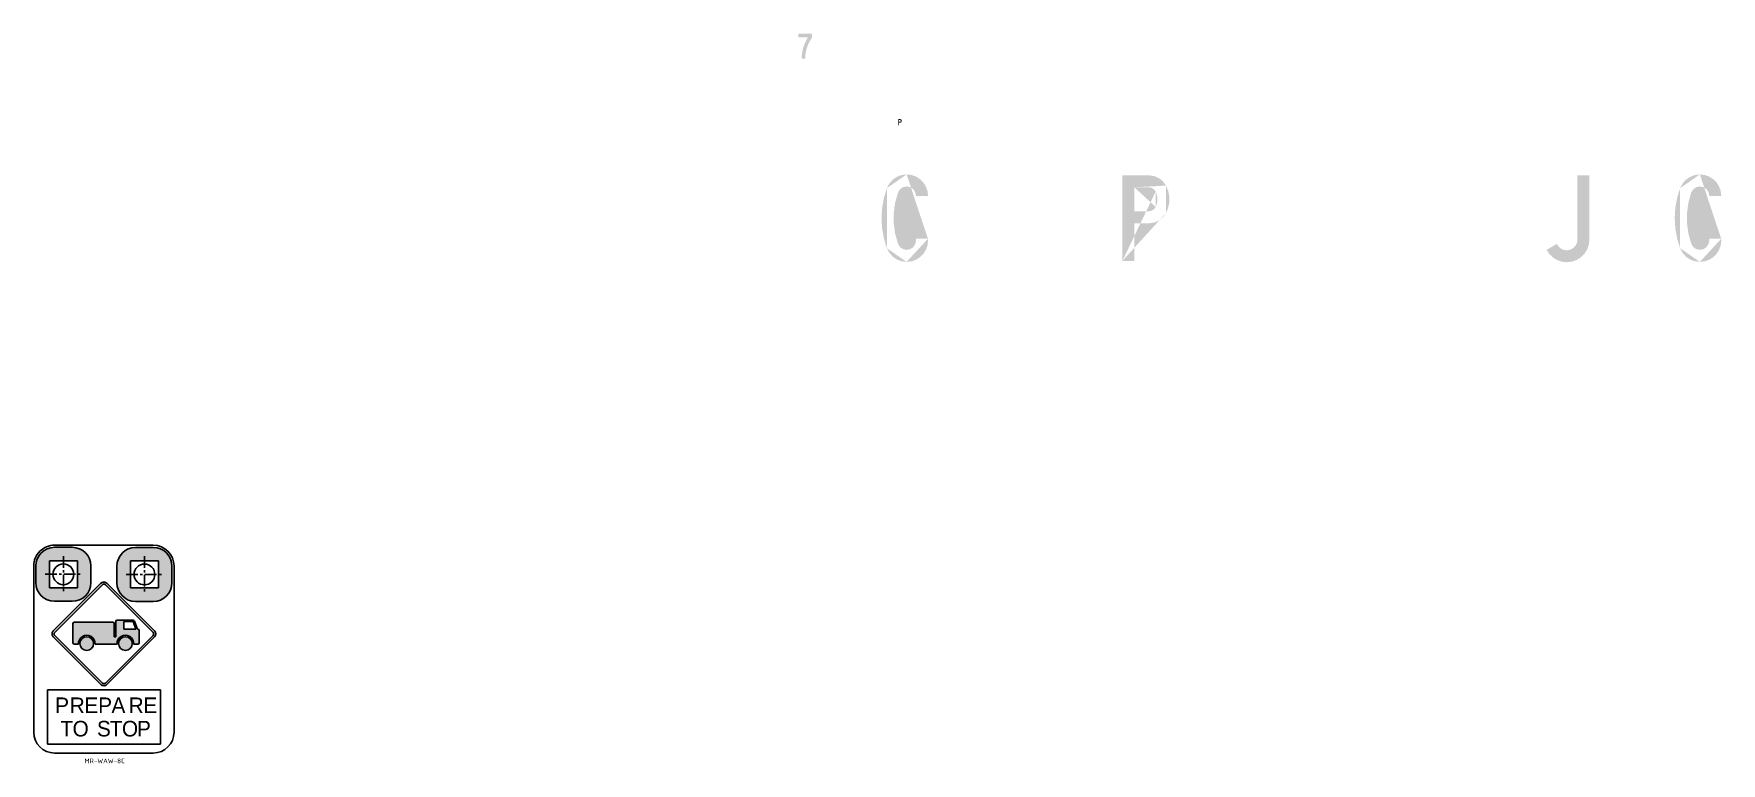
# Model space of a CAD drawing. Extents: x -332 to 1025, y -1312 to 226.
# Drawn here: x -332 to 750, y -242 to 226 of the extents above.
import ezdxf

# ---------------------------------------------------------------- set-up
doc = ezdxf.new("R2010")
doc.units = 0
doc.header["$LTSCALE"] = 6
doc.header["$MEASUREMENT"] = 0
doc.linetypes.add('CENTER', pattern=[2, 1.25, -0.25, 0.25, -0.25])
doc.linetypes.add('CENTERX2', pattern=[101.60000000000001, 63.5, -12.7, 12.7, -12.7])
for name, color, linetype in [('CENT25', 1, 'CENTER'), ('GREEN', 84, 'CONTINUOUS'), ('L25', 1, 'CONTINUOUS'), ('L35', 3, 'CONTINUOUS'), ('T25', 1, 'CONTINUOUS'), ('TBLK25', 1, 'CONTINUOUS')]:
    doc.layers.add(name, color=color, linetype=linetype)
doc.styles.add('DSERIES', font='Dseries')
doc.styles.add('ISO', font='iso')

msp = doc.modelspace()

# ---------------------------------------------------------------- hatches: boundary and pattern name
at = {"layer": 'GREEN'}
h = msp.add_hatch(color=256, dxfattribs=at)
h.paths.add_polyline_path([(241.503885531301, 92.94652886552575), (241.4781098236443, 92.94652886552575)], flags=16)
edge = h.paths.add_edge_path()
edge.add_line((233.796948941962, 94.05488429476179), (241.503885531301, 94.05488429476179))
edge.add_line((241.503885531301, 94.05488429476179), (241.503885531301, 92.94652886552575))
edge.add_line((241.1688013317645, 89.87921965438414), (241.503885531301, 92.94652886552575))
edge.add_line((241.1688013317645, 89.87921965438414), (240.163548733155, 86.96656468918246))
edge.add_line((240.163548733155, 86.96656468918246), (238.5139034431293, 84.36321821586063))
edge.add_line((238.5139034431293, 84.36321821586063), (236.3487439999706, 82.17228306504518))
edge.add_line((236.3487439999706, 82.17228306504518), (233.7453975266487, 80.52263777501946))
edge.add_line((233.7453975266487, 80.52263777501946), (230.832742561447, 79.51738517641002))
edge.add_line((230.832742561447, 79.51738517641002), (227.7654333503054, 79.18230097687353))
edge.add_line((227.7654333503054, 79.18230097687353), (224.5176941855673, 79.59471229937998))
edge.add_line((224.5176941855673, 79.59471229937998), (221.4503849744257, 80.75461914392935))
edge.add_line((221.4503849744257, 80.75461914392935), (218.7697113781338, 82.61047009520826))
edge.add_line((218.7697113781338, 82.61047009520826), (216.6303276426318, 85.08493803024686))
edge.add_line((216.6303276426318, 85.08493803024686), (215.1353365985459, 87.99759299544854))
edge.add_line((215.1353365985459, 87.99759299544854), (213.202158524297, 94.26108995601498))
edge.add_line((213.202158524297, 94.26108995601498), (212.0422516797477, 100.705016870178))
edge.add_line((212.0422516797477, 100.705016870178), (211.6556160648979, 107.2520466149676))
edge.add_line((211.6556160648979, 107.2520466149676), (212.0422516797477, 113.7733006521005))
edge.add_line((212.0422516797477, 113.7733006521005), (213.202158524297, 120.2172275662635))
edge.add_line((213.202158524297, 120.2172275662635), (215.1353365985459, 126.48072452683))
edge.add_line((215.1353365985459, 126.48072452683), (216.6303276426318, 129.3933794920317))
edge.add_line((216.6303276426318, 129.3933794920317), (218.7697113781338, 131.8678474270703))
edge.add_line((218.7697113781338, 131.8678474270703), (221.4503849744257, 133.7236983783492))
edge.add_line((221.4503849744257, 133.7236983783492), (224.5176941855673, 134.9093809305552))
edge.add_line((224.5176941855673, 134.9093809305552), (227.7654333503054, 135.296016545405))
edge.add_line((227.7654333503054, 135.296016545405), (230.832742561447, 134.9609323458685))
edge.add_line((230.832742561447, 134.9609323458685), (233.7453975266487, 133.9556797472591))
edge.add_line((233.7453975266487, 133.9556797472591), (236.3487439999706, 132.3060344572334))
edge.add_line((236.3487439999706, 132.3060344572334), (238.5139034431293, 130.1408750140746))
edge.add_line((238.5139034431293, 130.1408750140746), (240.163548733155, 127.5117528330961))
edge.add_line((240.163548733155, 127.5117528330961), (241.1688013317645, 124.5990978678944))
edge.add_line((241.1688013317645, 124.5990978678944), (241.503885531301, 121.5317886567528))
edge.add_line((241.503885531301, 121.5317886567528), (233.796948941962, 121.5317886567528))
edge.add_line((233.796948941962, 121.5317886567528), (233.3587619117989, 123.8516023458515))
edge.add_line((233.3587619117989, 123.8516023458515), (232.0442008213097, 125.8363318354137))
edge.add_line((232.0442008213097, 125.8363318354137), (230.0852470394041, 127.150892925903))
edge.add_line((230.0852470394041, 127.150892925903), (227.7654333503054, 127.589079956066))
edge.add_line((227.7654333503054, 127.589079956066), (225.4456196612067, 127.1251172182463))
edge.add_line((225.4456196612067, 127.1251172182463), (223.5124415869578, 125.7590047124438))
edge.add_line((223.5124415869578, 125.7590047124438), (222.2752076194386, 123.7484995152249))
edge.add_line((222.2752076194386, 123.7484995152249), (220.4451323758162, 117.2787968934052))
edge.add_line((220.4451323758162, 117.2787968934052), (219.5172069001768, 110.6028886103323))
edge.add_line((219.5172069001768, 110.6028886103323), (219.5172069001768, 103.8754289119462))
edge.add_line((219.5172069001768, 103.8754289119462), (220.4451323758162, 97.22529633653))
edge.add_line((220.4451323758162, 97.22529633653), (222.2752076194386, 90.7555937147103))
edge.add_line((222.2752076194386, 90.7555937147103), (223.5124415869578, 88.71931280983478))
edge.add_line((223.5124415869578, 88.71931280983478), (225.4456196612067, 87.3789760116889))
edge.add_line((225.4456196612067, 87.3789760116889), (227.7654333503054, 86.8892375662125))
edge.add_line((227.7654333503054, 86.8892375662125), (230.0852470394041, 87.35320030403227))
edge.add_line((230.0852470394041, 87.35320030403227), (232.0442008213097, 88.6677613945215))
edge.add_line((232.0442008213097, 88.6677613945215), (233.3587619117989, 90.62671517642707))
edge.add_line((233.3587619117989, 90.62671517642707), (233.796948941962, 92.94652886552575))
edge.add_line((233.796948941962, 92.94652886552575), (233.796948941962, 94.05488429476179))
edge = h.paths.add_edge_path(flags=16)
edge.add_line((241.503885531301, 94.05488429476179), (241.4781098236443, 94.05488429476179))
edge.add_line((227.7654333503054, 135.296016545405), (227.7396576426488, 135.296016545405))
edge.add_line((215.1353365985459, 126.48072452683), (215.1095608908893, 126.48072452683))
edge.add_line((215.1353365985459, 87.99759299544854), (215.1095608908893, 87.99759299544854))
edge.add_line((227.7654333503054, 79.18230097687353), (227.7396576426488, 79.18230097687353))
h = msp.add_hatch(color=256, dxfattribs=at)
h.paths.add_polyline_path([(383.1671748122604, 127.0477900952764), (383.1413991046037, 127.0477900952764)], flags=16)
edge = h.paths.add_edge_path(flags=17)
edge.add_line((373.8105929328957, 111.6339169165984), (373.8105929328957, 127.0477900952764))
edge.add_line((373.8105929328957, 127.0477900952764), (383.1671748122604, 127.0477900952764))
edge.add_line((384.9199229329127, 126.6869301880832), (383.1671748122604, 127.0477900952764))
edge.add_line((384.9199229329127, 126.6869301880832), (386.4664653923118, 125.7332290047871))
edge.add_line((386.4664653923118, 125.7332290047871), (387.5490451138912, 124.2897893760146))
edge.add_line((387.5490451138912, 124.2897893760146), (388.5542977125007, 121.0420502112764))
edge.add_line((388.5542977125007, 121.0420502112764), (388.5542977125007, 117.6396568005983))
edge.add_line((388.5542977125007, 117.6396568005983), (387.5490451138912, 114.3919176358602))
edge.add_line((387.5490451138912, 114.3919176358602), (386.4664653923118, 112.9484780070877))
edge.add_line((386.4664653923118, 112.9484780070877), (384.9199229329127, 111.9947768237915))
edge.add_line((384.9199229329127, 111.9947768237915), (383.1671748122604, 111.6339169165984))
edge.add_line((383.1671748122604, 111.6339169165984), (373.8105929328957, 111.6339169165984))
h.paths.add_polyline_path([(383.1413991046037, 134.7289509769586), (383.1671748122604, 134.7289509769586)], flags=16)
edge = h.paths.add_edge_path()
edge.add_line((373.8105929328957, 79.7493665453199), (366.1294320512134, 79.7493665453199))
edge.add_line((366.1294320512134, 79.7493665453199), (366.1294320512134, 134.7289509769586))
edge.add_line((366.1294320512134, 134.7289509769586), (383.1671748122604, 134.7289509769586))
edge.add_line((386.4664653923118, 134.2907639467956), (383.1671748122604, 134.7289509769586))
edge.add_line((386.4664653923118, 134.2907639467956), (389.5595503111101, 132.9504271486497))
edge.add_line((389.5595503111101, 132.9504271486497), (392.1886724920886, 130.8625948284608))
edge.add_line((392.1886724920886, 130.8625948284608), (394.1476262739941, 128.1303698168557))
edge.add_line((394.1476262739941, 128.1303698168557), (395.5395144874533, 124.7537521138343))
edge.add_line((395.5395144874533, 124.7537521138343), (396.2612343018396, 121.1709287495597))
edge.add_line((396.2612343018396, 121.1709287495597), (396.2612343018396, 117.5107782623151))
edge.add_line((396.2612343018396, 117.5107782623151), (395.5395144874533, 113.9279548980405))
edge.add_line((395.5395144874533, 113.9279548980405), (394.1476262739941, 110.5513371950191))
edge.add_line((394.1476262739941, 110.5513371950191), (392.1886724920886, 107.8191121834139))
edge.add_line((392.1886724920886, 107.8191121834139), (389.5595503111101, 105.7312798632252))
edge.add_line((389.5595503111101, 105.7312798632252), (386.4664653923118, 104.3909430650792))
edge.add_line((386.4664653923118, 104.3909430650792), (383.1671748122604, 103.9527560349161))
edge.add_line((383.1671748122604, 103.9527560349161), (373.8105929328957, 103.9527560349161))
edge.add_line((373.8105929328957, 103.9527560349161), (373.8105929328957, 79.7493665453199))
edge = h.paths.add_edge_path()
edge.add_line((373.8105929328957, 127.0477900952764), (373.7848172252391, 127.0477900952764))
edge.add_line((387.5490451138912, 114.3919176358602), (387.5232694062346, 114.3919176358602))
edge.add_line((387.5490451138912, 124.2897893760146), (387.5232694062346, 124.2897893760146))
edge.add_line((366.1294320512134, 79.7493665453199), (366.1036563435567, 79.7493665453199))
edge.add_line((394.1476262739941, 110.5513371950191), (394.1218505663375, 110.5513371950191))
edge.add_line((394.1476262739941, 128.1303698168557), (394.1218505663375, 128.1303698168557))
h = msp.add_hatch(color=256, dxfattribs=at)
h.paths.add_polyline_path([(383.1671748122604, 127.0477900952764), (383.1413991046037, 127.0477900952764)], flags=16)
edge = h.paths.add_edge_path(flags=17)
edge.add_line((373.8105929328957, 111.6339169165984), (373.8105929328957, 127.0477900952764))
edge.add_line((373.8105929328957, 127.0477900952764), (383.1671748122604, 127.0477900952764))
edge.add_line((384.9199229329127, 126.6869301880832), (383.1671748122604, 127.0477900952764))
edge.add_line((384.9199229329127, 126.6869301880832), (386.4664653923118, 125.7332290047871))
edge.add_line((386.4664653923118, 125.7332290047871), (387.5490451138912, 124.2897893760146))
edge.add_line((387.5490451138912, 124.2897893760146), (388.5542977125007, 121.0420502112764))
edge.add_line((388.5542977125007, 121.0420502112764), (388.5542977125007, 117.6396568005983))
edge.add_line((388.5542977125007, 117.6396568005983), (387.5490451138912, 114.3919176358602))
edge.add_line((387.5490451138912, 114.3919176358602), (386.4664653923118, 112.9484780070877))
edge.add_line((386.4664653923118, 112.9484780070877), (384.9199229329127, 111.9947768237915))
edge.add_line((384.9199229329127, 111.9947768237915), (383.1671748122604, 111.6339169165984))
edge.add_line((383.1671748122604, 111.6339169165984), (373.8105929328957, 111.6339169165984))
h.paths.add_polyline_path([(383.1413991046037, 134.7289509769586), (383.1671748122604, 134.7289509769586)], flags=16)
edge = h.paths.add_edge_path()
edge.add_line((373.8105929328957, 79.7493665453199), (366.1294320512134, 79.7493665453199))
edge.add_line((366.1294320512134, 79.7493665453199), (366.1294320512134, 134.7289509769586))
edge.add_line((366.1294320512134, 134.7289509769586), (383.1671748122604, 134.7289509769586))
edge.add_line((386.4664653923118, 134.2907639467956), (383.1671748122604, 134.7289509769586))
edge.add_line((386.4664653923118, 134.2907639467956), (389.5595503111101, 132.9504271486497))
edge.add_line((389.5595503111101, 132.9504271486497), (392.1886724920886, 130.8625948284608))
edge.add_line((392.1886724920886, 130.8625948284608), (394.1476262739941, 128.1303698168557))
edge.add_line((394.1476262739941, 128.1303698168557), (395.5395144874533, 124.7537521138343))
edge.add_line((395.5395144874533, 124.7537521138343), (396.2612343018396, 121.1709287495597))
edge.add_line((396.2612343018396, 121.1709287495597), (396.2612343018396, 117.5107782623151))
edge.add_line((396.2612343018396, 117.5107782623151), (395.5395144874533, 113.9279548980405))
edge.add_line((395.5395144874533, 113.9279548980405), (394.1476262739941, 110.5513371950191))
edge.add_line((394.1476262739941, 110.5513371950191), (392.1886724920886, 107.8191121834139))
edge.add_line((392.1886724920886, 107.8191121834139), (389.5595503111101, 105.7312798632252))
edge.add_line((389.5595503111101, 105.7312798632252), (386.4664653923118, 104.3909430650792))
edge.add_line((386.4664653923118, 104.3909430650792), (383.1671748122604, 103.9527560349161))
edge.add_line((383.1671748122604, 103.9527560349161), (373.8105929328957, 103.9527560349161))
edge.add_line((373.8105929328957, 103.9527560349161), (373.8105929328957, 79.7493665453199))
edge = h.paths.add_edge_path()
edge.add_line((373.8105929328957, 127.0477900952764), (373.7848172252391, 127.0477900952764))
edge.add_line((387.5490451138912, 114.3919176358602), (387.5232694062346, 114.3919176358602))
edge.add_line((387.5490451138912, 124.2897893760146), (387.5232694062346, 124.2897893760146))
edge.add_line((366.1294320512134, 79.7493665453199), (366.1036563435567, 79.7493665453199))
edge.add_line((394.1476262739941, 110.5513371950191), (394.1218505663375, 110.5513371950191))
edge.add_line((394.1476262739941, 128.1303698168557), (394.1218505663375, 128.1303698168557))
h = msp.add_hatch(color=256, dxfattribs=at)
h.paths.add_polyline_path([(658.0393212627973, 93.48781872631542), (658.0135455551408, 93.48781872631542)], flags=16)
edge = h.paths.add_edge_path()
edge.add_line((658.0393212627973, 134.7289509769586), (658.0393212627973, 93.48781872631542))
edge.add_line((657.704237063261, 91.4515378214399), (658.0393212627973, 93.48781872631542))
edge.add_line((657.704237063261, 91.4515378214399), (656.8020872952782, 89.5699111625043))
edge.add_line((656.8020872952782, 89.5699111625043), (655.3586476665056, 88.0749201184185))
edge.add_line((655.3586476665056, 88.0749201184185), (653.5543481305399, 87.04389181215242))
edge.add_line((653.5543481305399, 87.04389181215242), (651.5180672256645, 86.63148048964598))
edge.add_line((651.5180672256645, 86.63148048964598), (649.4560106131323, 86.83768615089923))
edge.add_line((649.4560106131323, 86.83768615089923), (647.54860824654, 87.63673308825543))
edge.add_line((647.54860824654, 87.63673308825543), (645.9505143718276, 88.9770698864013))
edge.add_line((645.9505143718276, 88.9770698864013), (644.8421589425916, 90.7555937147103))
edge.add_line((644.8421589425916, 90.7555937147103), (638.2435777824886, 86.8892375662125))
edge.add_line((638.2435777824886, 86.8892375662125), (640.0221016107977, 84.2085639699207))
edge.add_line((640.0221016107977, 84.2085639699207), (642.3419152998963, 81.96607740379199))
edge.add_line((642.3419152998963, 81.96607740379199), (645.0999160191581, 80.29065640610958))
edge.add_line((645.0999160191581, 80.29065640610958), (648.1672252302997, 79.28540380750019))
edge.add_line((648.1672252302997, 79.28540380750019), (651.3891886873812, 78.97609531562034))
edge.add_line((651.3891886873812, 78.97609531562034), (654.585376436806, 79.36273093047015))
edge.add_line((654.585376436806, 79.36273093047015), (657.6011342326343, 80.47108635970613))
edge.add_line((657.6011342326343, 80.47108635970613), (660.3333592442394, 82.19805877270187))
edge.add_line((660.3333592442394, 82.19805877270187), (662.6016215180248, 84.49209675414386))
edge.add_line((662.6016215180248, 84.49209675414386), (664.3028182233638, 87.25009747340562))
edge.add_line((664.3028182233638, 87.25009747340562), (665.3596222372865, 90.29163097689059))
edge.add_line((665.3596222372865, 90.29163097689059), (665.7204821444797, 93.48781872631542))
edge.add_line((665.7204821444797, 93.48781872631542), (665.7204821444797, 134.7289509769586))
edge.add_line((665.7204821444797, 134.7289509769586), (658.0393212627973, 134.7289509769586))
edge = h.paths.add_edge_path(flags=16)
edge.add_line((665.7204821444797, 93.48781872631542), (665.694706436823, 93.48781872631542))
edge.add_line((665.7204821444797, 93.48781872631542), (665.694706436823, 93.48781872631542))
edge = h.paths.add_edge_path(flags=16)
edge.add_line((644.8421589425916, 90.7555937147103), (644.8163832349348, 90.7555937147103))
h = msp.add_hatch(color=256, dxfattribs=at)
h.paths.add_polyline_path([(750.2648032582983, 92.94652886552575), (750.2390275506416, 92.94652886552575)], flags=16)
edge = h.paths.add_edge_path()
edge.add_line((742.583642376616, 94.05488429476179), (750.2648032582983, 94.05488429476179))
edge.add_line((750.2648032582983, 94.05488429476179), (750.2648032582983, 92.94652886552575))
edge.add_line((749.9297190587617, 89.87921965438414), (750.2648032582983, 92.94652886552575))
edge.add_line((749.9297190587617, 89.87921965438414), (748.9244664601524, 86.96656468918246))
edge.add_line((748.9244664601524, 86.96656468918246), (747.3005968777833, 84.36321821586063))
edge.add_line((747.3005968777833, 84.36321821586063), (745.1096617269679, 82.17228306504518))
edge.add_line((745.1096617269679, 82.17228306504518), (742.506315253646, 80.52263777501946))
edge.add_line((742.506315253646, 80.52263777501946), (739.5936602884443, 79.51738517641002))
edge.add_line((739.5936602884443, 79.51738517641002), (736.5263510773027, 79.18230097687353))
edge.add_line((736.5263510773027, 79.18230097687353), (733.2786119125647, 79.59471229937998))
edge.add_line((733.2786119125647, 79.59471229937998), (730.2370784090797, 80.75461914392935))
edge.add_line((730.2370784090797, 80.75461914392935), (727.5306291051312, 82.61047009520826))
edge.add_line((727.5306291051312, 82.61047009520826), (725.3912453696291, 85.08493803024686))
edge.add_line((725.3912453696291, 85.08493803024686), (723.8962543255433, 87.99759299544854))
edge.add_line((723.8962543255433, 87.99759299544854), (721.9630762512944, 94.26108995601498))
edge.add_line((721.9630762512944, 94.26108995601498), (720.803169406745, 100.705016870178))
edge.add_line((720.803169406745, 100.705016870178), (720.4165337918953, 107.2520466149676))
edge.add_line((720.4165337918953, 107.2520466149676), (720.803169406745, 113.7733006521005))
edge.add_line((720.803169406745, 113.7733006521005), (721.9630762512944, 120.2172275662635))
edge.add_line((721.9630762512944, 120.2172275662635), (723.8962543255433, 126.48072452683))
edge.add_line((723.8962543255433, 126.48072452683), (725.3912453696291, 129.3933794920317))
edge.add_line((725.3912453696291, 129.3933794920317), (727.5306291051312, 131.8678474270703))
edge.add_line((727.5306291051312, 131.8678474270703), (730.2370784090797, 133.7236983783492))
edge.add_line((730.2370784090797, 133.7236983783492), (733.2786119125647, 134.9093809305552))
edge.add_line((733.2786119125647, 134.9093809305552), (736.5263510773027, 135.296016545405))
edge.add_line((736.5263510773027, 135.296016545405), (739.5936602884443, 134.9609323458685))
edge.add_line((739.5936602884443, 134.9609323458685), (742.506315253646, 133.9556797472591))
edge.add_line((742.506315253646, 133.9556797472591), (745.1096617269679, 132.3060344572334))
edge.add_line((745.1096617269679, 132.3060344572334), (747.3005968777833, 130.1408750140746))
edge.add_line((747.3005968777833, 130.1408750140746), (748.9244664601524, 127.5117528330961))
edge.add_line((748.9244664601524, 127.5117528330961), (749.9297190587617, 124.5990978678944))
edge.add_line((749.9297190587617, 124.5990978678944), (750.2648032582983, 121.5317886567528))
edge.add_line((750.2648032582983, 121.5317886567528), (742.583642376616, 121.5317886567528))
edge.add_line((742.583642376616, 121.5317886567528), (742.1196796387962, 123.8516023458515))
edge.add_line((742.1196796387962, 123.8516023458515), (740.805118548307, 125.8363318354137))
edge.add_line((740.805118548307, 125.8363318354137), (738.8461647664014, 127.150892925903))
edge.add_line((738.8461647664014, 127.150892925903), (736.5263510773027, 127.589079956066))
edge.add_line((736.5263510773027, 127.589079956066), (734.2065373882041, 127.1251172182463))
edge.add_line((734.2065373882041, 127.1251172182463), (732.2733593139552, 125.7590047124438))
edge.add_line((732.2733593139552, 125.7590047124438), (731.0361253464359, 123.7484995152249))
edge.add_line((731.0361253464359, 123.7484995152249), (729.2060501028136, 117.2787968934052))
edge.add_line((729.2060501028136, 117.2787968934052), (728.3039003348308, 110.6028886103323))
edge.add_line((728.3039003348308, 110.6028886103323), (728.3039003348308, 103.8754289119462))
edge.add_line((728.3039003348308, 103.8754289119462), (729.2060501028136, 97.22529633653))
edge.add_line((729.2060501028136, 97.22529633653), (731.0361253464359, 90.7555937147103))
edge.add_line((731.0361253464359, 90.7555937147103), (732.2733593139552, 88.71931280983478))
edge.add_line((732.2733593139552, 88.71931280983478), (734.2065373882041, 87.3789760116889))
edge.add_line((734.2065373882041, 87.3789760116889), (736.5263510773027, 86.8892375662125))
edge.add_line((736.5263510773027, 86.8892375662125), (738.8461647664014, 87.35320030403227))
edge.add_line((738.8461647664014, 87.35320030403227), (740.805118548307, 88.6677613945215))
edge.add_line((740.805118548307, 88.6677613945215), (742.1196796387962, 90.62671517642707))
edge.add_line((742.1196796387962, 90.62671517642707), (742.583642376616, 92.94652886552575))
edge.add_line((742.583642376616, 92.94652886552575), (742.583642376616, 94.05488429476179))
edge = h.paths.add_edge_path(flags=16)
edge.add_line((750.2648032582983, 94.05488429476179), (750.2390275506416, 94.05488429476179))
edge.add_line((736.5263510773027, 135.296016545405), (736.5005753696461, 135.296016545405))
edge.add_line((723.8962543255433, 126.48072452683), (723.8704786178866, 126.48072452683))
edge.add_line((723.8962543255433, 87.99759299544854), (723.8704786178866, 87.99759299544854))
edge.add_line((736.5263510773027, 79.18230097687353), (736.5005753696461, 79.18230097687353))
at = {"layer": 'L25'}
h = msp.add_hatch(color=256, dxfattribs=at)
h.paths.add_polyline_path([(-307.399825937449, -103.931442127648), (-318.7331592707823, -103.931442127648, 0.2040437630491477), (-327.3841500426525, -107.6151714090497), (-322.0664926041156, -113.1415927614695), (-322.0664926041157, -112.5981087943148), (-304.0664926041157, -112.5981087943148), (-304.0664926041156, -129.9314421276481), (-322.0664926041155, -129.9314421276481), (-322.0664926041157, -113.1415927614695), (-327.3841500426525, -107.6151714090496, 0.1937910284839096), (-330.7331592707823, -115.931442127648), (-330.7331592707823, -126.5981087943148, 0.4142135623730945), (-318.7331592707823, -138.5981087943147), (-307.3998259374491, -138.5981087943148, 0.414213562373093), (-295.3998259374491, -126.5981087943149), (-295.399825937449, -115.931442127648, 0.4142135623730957)])
h.paths.add_polyline_path([(-252.0687426043408, -112.6912557435846), (-252.0687426043408, -113.7458706882703), (-245.3264630730234, -109.5067654062679, 0.2544392994775301), (-255.4020759376742, -104.0245890769178), (-266.7354092710075, -104.0245890769178, 0.4142135623730923), (-278.7354092710075, -116.0245890769178), (-278.7354092710075, -126.6912557435846, 0.4142135623730945), (-266.7354092710075, -138.6912557435845), (-255.4020759376743, -138.6912557435846, 0.414213562373093), (-243.4020759376743, -126.6912557435847), (-243.4020759376742, -116.0245890769178, 0.1445407898175066), (-245.3264630730234, -109.5067654062679), (-252.0687426043408, -113.7458706882703), (-252.0687426043408, -130.0245890769179), (-270.0687426043407, -130.0245890769179), (-270.0687426043409, -112.6912557435847)])
at = {"layer": 'L25', "ltscale": 1000}
h = msp.add_hatch(color=256, dxfattribs=at)
edge = h.paths.add_edge_path(flags=16)
edge.add_arc((-317.6923951371875, -159.4831152937936), 1.331506943998538, 134.9999999415483, 225.0000000414048)
edge.add_line((-318.6339127258054, -160.4246328837723), (-288.0345910302243, -191.0239545633452))
edge.add_arc((-287.0930734405525, -190.0824369740164), 1.331506944284079, 224.9999999895619, 315.0000000347355)
edge.add_line((-286.1515558504815, -191.0239545629459), (-255.5522342461864, -160.4246329125035))
edge.add_arc((-256.4937518355748, -159.4831153221384), 1.331506944816473, 314.999999970283, 404.9999999416884)
edge.add_line((-255.5522342447398, -158.5415977332199), (-286.1515558607152, -127.9422760811698))
edge.add_arc((-287.0930734505728, -128.883793669913), 1.331506944001402, 44.99999996609345, 134.9999999999931)
edge.add_line((-288.034591039873, -127.9422760806125), (-318.6339127255253, -158.5415977035347))
edge = h.paths.add_edge_path()
edge.add_arc((-287.0930734405553, -190.0824369742919), 2.663013888087051, 224.9999999983712, 315.0000000412612)
edge.add_line((-285.2100382605389, -191.9654721515961), (-254.6107166561764, -161.3661505010961))
edge.add_arc((-256.4937518347771, -159.4831153221396), 2.66301388825438, 314.9999999945877, 404.9999999606889)
edge.add_line((-254.6107166547065, -157.6000801446529), (-285.2100382708599, -127.000758492429))
edge.add_arc((-287.0930734505739, -128.8837936699133), 2.663013888000563, 44.99999996607637, 134.9999999999754)
edge.add_line((-288.9761086291722, -127.0007584913133), (-319.5754303138605, -157.6000801132736))
edge.add_arc((-317.6923951371923, -159.4831152937966), 2.663013887995508, 134.9999999413538, 225.0000000412846)
edge.add_line((-319.5754303144311, -161.366150473749), (-288.9761086192691, -191.9654721528987))
h = msp.add_hatch(color=256, dxfattribs=at)
h.paths.add_polyline_path([(-280.3867231414345, -152.8813930394681, 0.4142135623730964), (-281.2704394474089, -151.9976767334937), (-306.0144960146914, -151.9976767334937, 0.4142135623730951), (-306.8982123206658, -152.8813930394681), (-306.8982123206658, -165.2534213231093, 0.4142135623731172), (-306.0144960146914, -166.1371376290838), (-303.3449042658081, -166.1371376290838, -1.087114613009108), (-292.7771942560361, -166.1371376290838), (-278.6008476985253, -166.1371376290838, -1.087114613009351), (-268.0331376887535, -166.1371376290838), (-265.3635459398701, -166.1371376290838, 0.4142135623730964), (-264.4798296338956, -165.2534213231093), (-264.4798296338956, -157.2999745693399, 0.4142135623730767), (-265.3635459398701, -156.4162582633656), (-265.5720467587605, -156.4162582633656), (-267.4492989770014, -151.253814663203, 0.3153798303920118), (-268.2798097495856, -150.6721022745321), (-278.6192905294857, -150.6721022745321, 0.4142135623730755), (-279.5030068354602, -151.5558185805064), (-279.5030068354602, -161.2766979462246), (-280.3867231414345, -161.2766979462247)])
h.paths.add_polyline_path([(-274.3774522608089, -156.4162582633656), (-274.3774522608089, -151.5558185805064), (-268.2798097495856, -151.5558185805066), (-266.512377137637, -156.4162582633656)], flags=17)
h.paths.add_polyline_path([(-302.4796307907939, -165.6952794760965, 1), (-293.6424677310501, -165.6952794760965, 1)])
h.paths.add_polyline_path([(-277.7355742235113, -165.6952794760965, 1), (-268.8984111637676, -165.6952794760965, 1)])
at = {"layer": 'TBLK25', "linetype": 'CENTERX2'}
h = msp.add_hatch(color=256, dxfattribs=at)
h.paths.add_polyline_path([(162.7155661367579, 209.573836567163), (162.7090596434629, 209.573836567163)], flags=16)
edge = h.paths.add_edge_path()
edge.add_line((162.7220726300528, 210.0423040843999), (162.7155661367579, 209.573836567163))
edge.add_line((160.4773324432929, 209.573836567163), (162.7155661367579, 209.573836567163))
edge.add_line((160.4773324432929, 209.573836567163), (160.4838389365879, 210.0683300575797))
edge.add_line((160.4838389365879, 210.0683300575797), (160.5033584164727, 210.5628235479963))
edge.add_line((160.5033584164727, 210.5628235479963), (160.5293843896525, 211.057317038413))
edge.add_line((160.5293843896525, 211.057317038413), (160.5619168561273, 211.5518105288297))
edge.add_line((160.5619168561273, 211.5518105288297), (160.607462309192, 212.0463040192464))
edge.add_line((160.607462309192, 212.0463040192464), (160.6660207488466, 212.5342910163681))
edge.add_line((160.6660207488466, 212.5342910163681), (160.7310856817962, 213.0287845067848))
edge.add_line((160.7310856817962, 213.0287845067848), (160.8026571080407, 213.5167715039065))
edge.add_line((160.8026571080407, 213.5167715039065), (160.8872415208751, 214.0047585010282))
edge.add_line((160.8872415208751, 214.0047585010282), (160.9783324270045, 214.49274549815))
edge.add_line((160.9783324270045, 214.49274549815), (161.0824363197238, 214.9742260019767))
edge.add_line((161.0824363197238, 214.9742260019767), (161.1930467057381, 215.4622129990985))
edge.add_line((161.1930467057381, 215.4622129990985), (161.3166700783423, 215.9371870096303))
edge.add_line((161.3166700783423, 215.9371870096303), (161.4467999442414, 216.4186675134571))
edge.add_line((161.4467999442414, 216.4186675134571), (161.5834363034355, 216.8936415239889))
edge.add_line((161.5834363034355, 216.8936415239889), (161.7330856492194, 217.3686155345207))
edge.add_line((161.7330856492194, 217.3686155345207), (161.8892414882984, 217.8370830517575))
edge.add_line((161.8892414882984, 217.8370830517575), (162.0584103139673, 218.2990440756994))
edge.add_line((162.0584103139673, 218.2990440756994), (162.2340856329311, 218.7610050996413))
edge.add_line((162.2340856329311, 218.7610050996413), (162.4227739384849, 219.2229661235832))
edge.add_line((162.4227739384849, 219.2229661235832), (162.6114622440386, 219.6784206542302))
edge.add_line((162.6114622440386, 219.6784206542302), (162.8131635361822, 220.1338751848771))
edge.add_line((162.8131635361822, 220.1338751848771), (163.0278778149158, 220.5763167289342))
edge.add_line((163.0278778149158, 220.5763167289342), (163.2490985869443, 221.0252647662861))
edge.add_line((163.2490985869443, 221.0252647662861), (163.4768258522678, 221.4611998170482))
edge.add_line((163.4768258522678, 221.4611998170482), (163.7110596108862, 221.8971348678103))
edge.add_line((163.7110596108862, 221.8971348678103), (163.9583063560945, 222.3265634252774))
edge.add_line((163.9583063560945, 222.3265634252774), (164.2120595945978, 222.7494854894496))
edge.add_line((164.2120595945978, 222.7494854894496), (164.4723193263961, 223.1724075536217))
edge.add_line((164.4723193263961, 223.1724075536217), (158.4017610822018, 223.1724075536217))
edge.add_line((158.4017610822018, 223.1724075536217), (158.4017610822018, 225.5733035794606))
edge.add_line((158.4017610822018, 225.5733035794606), (167.1920335236878, 225.5733035794606))
edge.add_line((167.1920335236878, 225.5733035794606), (167.1920335236878, 223.1724075536217))
edge.add_line((167.1920335236878, 223.1724075536217), (166.9187608052997, 222.7885244492193))
edge.add_line((166.9187608052997, 222.7885244492193), (166.6585010735014, 222.4046413448169))
edge.add_line((166.6585010735014, 222.4046413448169), (166.3982413417032, 222.0077452538245))
edge.add_line((166.3982413417032, 222.0077452538245), (166.1509945964948, 221.6108491628322))
edge.add_line((166.1509945964948, 221.6108491628322), (165.9102543445814, 221.2074465785449))
edge.add_line((165.9102543445814, 221.2074465785449), (165.676020585963, 220.8040439942576))
edge.add_line((165.676020585963, 220.8040439942576), (165.4482933206396, 220.3876284233804))
edge.add_line((165.4482933206396, 220.3876284233804), (165.233579041906, 219.9712128525032))
edge.add_line((165.233579041906, 219.9712128525032), (165.0253712564674, 219.554797281626))
edge.add_line((165.0253712564674, 219.554797281626), (164.8236699643237, 219.1253687241589))
edge.add_line((164.8236699643237, 219.1253687241589), (164.63498165877, 218.6959401666918))
edge.add_line((164.63498165877, 218.6959401666918), (164.4527998465112, 218.2665116092247))
edge.add_line((164.4527998465112, 218.2665116092247), (164.2771245275474, 217.8305765584626))
edge.add_line((164.2771245275474, 217.8305765584626), (164.1144621951735, 217.3881350144055))
edge.add_line((164.1144621951735, 217.3881350144055), (163.9583063560945, 216.9456934703485))
edge.add_line((163.9583063560945, 216.9456934703485), (163.8151635036055, 216.5032519262915))
edge.add_line((163.8151635036055, 216.5032519262915), (163.6720206511164, 216.0543038889395))
edge.add_line((163.6720206511164, 216.0543038889395), (163.5483972785123, 215.5988493582926))
edge.add_line((163.5483972785123, 215.5988493582926), (163.4247739059081, 215.1499013209406))
edge.add_line((163.4247739059081, 215.1499013209406), (163.3141635198938, 214.6944467902936))
edge.add_line((163.3141635198938, 214.6944467902936), (163.2165661204695, 214.2324857663517))
edge.add_line((163.2165661204695, 214.2324857663517), (163.1254752143401, 213.7705247424098))
edge.add_line((163.1254752143401, 213.7705247424098), (163.0408908015057, 213.3085637184679))
edge.add_line((163.0408908015057, 213.3085637184679), (162.9693193752612, 212.846602694526))
edge.add_line((162.9693193752612, 212.846602694526), (162.9042544423116, 212.3846416705841))
edge.add_line((162.9042544423116, 212.3846416705841), (162.845696002657, 211.9161741533473))
edge.add_line((162.845696002657, 211.9161741533473), (162.8001505495923, 211.4477066361104))
edge.add_line((162.8001505495923, 211.4477066361104), (162.7676180831175, 210.9792391188736))
edge.add_line((162.7676180831175, 210.9792391188736), (162.7415921099377, 210.5107716016367))
edge.add_line((162.7415921099377, 210.5107716016367), (162.7220726300528, 210.0423040843999))
edge = h.paths.add_edge_path(flags=16)
edge.add_line((167.1920335236878, 223.1724075536217), (167.1855270303929, 223.1724075536217))
edge.add_line((160.4773324432929, 209.573836567163), (160.4708259499979, 209.573836567163))
h = msp.add_hatch(color=256, dxfattribs=at)
h.paths.add_polyline_path([(223.6534986404315, 170.2256551673331), (223.5907743870324, 170.2256551673331)], flags=0)
edge = h.paths.add_edge_path(flags=16)
edge.add_line((222.9635318530419, 169.0966186061502), (222.9635318530419, 170.2256551673331))
edge.add_line((222.9635318530419, 170.2256551673331), (223.6534986404315, 170.2256551673331))
edge.add_line((223.9671199074267, 170.0374824071359), (223.6534986404315, 170.2256551673331))
edge.add_line((223.9671199074267, 170.0374824071359), (224.0298441608258, 169.6611368867416))
edge.add_line((224.0298441608258, 169.6611368867416), (223.9671199074267, 169.3475156197464))
edge.add_line((223.9671199074267, 169.3475156197464), (223.6534986404315, 169.0966186061502))
edge.add_line((223.6534986404315, 169.0966186061502), (222.9635318530419, 169.0966186061502))
h.paths.add_polyline_path([(223.5907743870324, 170.7901734479246), (223.6534986404315, 170.7901734479246)], flags=16)
edge = h.paths.add_edge_path()
edge.add_line((222.9635318530419, 166.7758212303852), (222.3990135724504, 166.7758212303852))
edge.add_line((222.3990135724504, 166.7758212303852), (222.3990135724504, 170.7901734479246))
edge.add_line((222.3990135724504, 170.7901734479246), (223.6534986404315, 170.7901734479246))
edge.add_line((223.9671199074267, 170.7274491945255), (223.6534986404315, 170.7901734479246))
edge.add_line((223.9671199074267, 170.7274491945255), (224.280741174422, 170.6020006877274))
edge.add_line((224.280741174422, 170.6020006877274), (224.4689139346191, 170.3511036741312))
edge.add_line((224.4689139346191, 170.3511036741312), (224.5943624414172, 169.9120339003378))
edge.add_line((224.5943624414172, 169.9120339003378), (224.5943624414172, 169.4729641265445))
edge.add_line((224.5943624414172, 169.4729641265445), (224.4689139346191, 169.0338943527511))
edge.add_line((224.4689139346191, 169.0338943527511), (224.280741174422, 168.7829973391549))
edge.add_line((224.280741174422, 168.7829973391549), (223.9671199074267, 168.5948245789577))
edge.add_line((223.9671199074267, 168.5948245789577), (223.6534986404315, 168.5321003255587))
edge.add_line((223.6534986404315, 168.5321003255587), (222.9635318530419, 168.5321003255587))
edge.add_line((222.9635318530419, 168.5321003255587), (222.9635318530419, 166.7758212303852))

# ---------------------------------------------------------------- linework, layer by layer
at = {"layer": 'CENT25'}
for p, q in [((-313.0664926041155, -109.5981087943148), (-313.0664926041155, -132.931442127648)), ((-261.0687426043407, -109.6912557435846), (-261.0687426043407, -133.0245890769178)), ((-324.7331592707822, -121.2647754609814), (-301.3998259374489, -121.2647754609814)), ((-272.7354092710074, -121.3579224102512), (-249.4020759376741, -121.3579224102512))]:
    msp.add_line(p, q, dxfattribs=at)
at = {"layer": 'L25'}
for p, q in [((-278.6192905294857, -150.6721022745321), (-268.2798097495856, -150.6721022745321)), ((-267.4492989770015, -151.253814663203), (-265.5720467587605, -156.4162582633656)), ((-306.8982123206658, -165.2534213231093), (-306.8982123206658, -152.8813930394681)), ((-306.0144960146915, -151.9976767334936), (-281.2704394474089, -151.9976767334936)), ((-280.3867231414345, -161.2766979462247), (-280.3867231414345, -152.8813930394681)), ((-280.3867231414345, -161.2766979462247), (-279.5030068354601, -161.2766979462247)), ((-279.5030068354601, -161.2766979462247), (-279.5030068354601, -151.5558185805064)), ((-274.377452260809, -156.4162582633656), (-274.377452260809, -151.5558185805064)), ((-274.377452260809, -151.5558185805064), (-268.2798097495856, -151.5558185805064)), ((-274.377452260809, -156.4162582633656), (-266.512377137637, -156.4162582633656)), ((-268.2798097495856, -151.5558185805064), (-266.512377137637, -156.4162582633656)), ((-265.5720467587605, -156.4162582633656), (-265.3635459398701, -156.4162582633656)), ((-264.4798296338957, -165.2534213231093), (-264.4798296338957, -157.2999745693399)), ((-306.0144960146915, -166.1371376290837), (-303.3449042658081, -166.1371376290837)), ((-292.7771942560362, -166.1371376290837), (-278.6008476985253, -166.1371376290837)), ((-268.0331376887535, -166.1371376290837), (-265.3635459398701, -166.1371376290837))]:
    msp.add_line(p, q, dxfattribs=at)
for centre in [(-298.061049260922, -165.6952794760965), (-273.3169926936395, -165.6952794760965)]:
    msp.add_circle(centre, 4.418581529871883, dxfattribs=at)
for centre, radius, start, end in [((-278.6192905294857, -151.5558185805064), 0.8837163059743767, 90, 180), ((-268.2798097495856, -151.5558185805064), 0.8837163059743767, 19.98310652190028, 90), ((-306.0144960146915, -152.8813930394681), 0.8837163059743767, 90, 180), ((-298.061049260922, -165.6952794760965), 5.30229783584626, 355.2198081528019, 184.7801918471981), ((-281.2704394474089, -152.8813930394681), 0.8837163059743767, 0, 90), ((-273.3169926936395, -165.6952794760965), 5.30229783584626, 355.2198081528019, 184.7801918471981), ((-265.3635459398701, -157.2999745693399), 0.8837163059743767, 0, 90), ((-306.0144960146915, -165.2534213231093), 0.8837163059743767, 180, 270), ((-265.3635459398701, -165.2534213231093), 0.8837163059743767, 270, 0)]:
    msp.add_arc(centre, radius, start, end, dxfattribs=at)
at = {"layer": 'L35'}
for p, q in [((-318.7331592707823, -102.5981087943147), (-255.4020759376741, -102.5981087943149)), ((-318.7331592707823, -103.931442127648), (-307.399825937449, -103.931442127648)), ((-266.7354092710075, -104.0245890769178), (-255.4020759376742, -104.0245890769178)), ((-332.0664926041152, -222.6336297318194), (-332.0664926041156, -115.9314421276482)), ((-330.7331592707823, -126.5981087943148), (-330.7331592707823, -115.931442127648)), ((-322.0664926041155, -129.9314421276481), (-322.0664926041156, -112.5981087943148)), ((-322.0664926041156, -112.5981087943148), (-304.0664926041156, -112.5981087943148)), ((-304.0664926041156, -112.5981087943148), (-304.0664926041155, -129.9314421276481)), ((-295.399825937449, -115.931442127648), (-295.3998259374491, -126.5981087943149)), ((-278.7354092710075, -126.6912557435846), (-278.7354092710075, -116.0245890769178)), ((-270.0687426043407, -130.0245890769179), (-270.0687426043409, -112.6912557435846)), ((-270.0687426043409, -112.6912557435846), (-252.0687426043409, -112.6912557435846)), ((-252.0687426043409, -112.6912557435846), (-252.0687426043407, -130.0245890769179)), ((-243.4020759376742, -116.0245890769178), (-243.4020759376743, -126.6912557435847)), ((-242.0687426043407, -222.6336297318194), (-242.0687426043408, -115.9314421276482)), ((-304.0664926041156, -129.9314421276481), (-322.0664926041156, -129.9314421276481)), ((-307.3998259374491, -138.5981087943148), (-318.7331592707823, -138.5981087943147)), ((-252.0687426043408, -130.0245890769179), (-270.0687426043408, -130.0245890769179)), ((-255.4020759376743, -138.6912557435846), (-266.7354092710075, -138.6912557435845)), ((-323.317617604228, -230.3003205582517), (-323.317617604228, -195.3003205582517)), ((-323.317617604228, -195.3003205582517), (-250.817617604228, -195.3003205582517)), ((-250.817617604228, -195.3003205582517), (-250.817617604228, -230.3003205582517)), ((-250.817617604228, -230.3003205582517), (-323.317617604228, -230.3003205582517)), ((-318.7331592707818, -235.9669630651527), (-255.4020759376741, -235.9669630651527))]:
    msp.add_line(p, q, dxfattribs=at)
for centre in [(-313.0664926041155, -121.2647754609814), (-261.0687426043407, -121.3579224102512)]:
    msp.add_circle(centre, 6.666666666649997, dxfattribs=at)
for centre, radius, start, end in [((-318.7331592707823, -115.9314421276481), 13.33333333333333, 89.99999999999984, 180.0000000000002), ((-318.7331592707823, -115.931442127648), 12.00000000000003, 90, 180), ((-307.399825937449, -115.931442127648), 11.99999999999999, 0, 90), ((-266.7354092710075, -116.0245890769178), 12.00000000000003, 90, 180), ((-255.4020759376741, -115.9314421276482), 13.33333333333333, 0, 89.99999999999982), ((-255.4020759376742, -116.0245890769178), 11.99999999999999, 0, 90), ((-318.7331592707823, -126.5981087943148), 11.99999999999999, 180, 270), ((-307.3998259374491, -126.5981087943148), 11.99999999999999, 270, 0), ((-266.7354092710075, -126.6912557435846), 11.99999999999999, 180, 270), ((-255.4020759376743, -126.6912557435846), 11.99999999999999, 270, 0), ((-318.7331592707818, -222.6336297318194), 13.33333333333333, 180.0000000000002, 270), ((-255.4020759376741, -222.6336297318194), 13.33333333333333, 270, 2.544443745170813e-14)]:
    msp.add_arc(centre, radius, start, end, dxfattribs=at)
at = {"layer": 'T25', "flags": 128}
msp.add_lwpolyline([(-288.9761086192691, -191.9654721528987, 0.414213562592346), (-285.2100382605389, -191.9654721515961), (-254.6107166561764, -161.3661505010961, 0.4142135621998044), (-254.6107166547065, -157.6000801446529), (-285.2100382708599, -127.000758492429, 0.4142135625463855), (-288.9761086291722, -127.0007584913133), (-319.5754303138605, -157.6000801132736, 0.4142135628839371), (-319.5754303144311, -161.366150473749)], format="xyb", close=True, dxfattribs=at)
at = {"layer": 'T25'}
msp.add_lwpolyline([(-318.6339127255253, -158.5415977035347, 0.4142135628835604), (-318.6339127258054, -160.4246328837723), (-288.0345910302243, -191.0239545633452, 0.4142135626040244), (-286.1515558504815, -191.0239545629459), (-255.5522342461864, -160.4246329125035, 0.4142135622269288), (-255.5522342447398, -158.5415977332199), (-286.1515558607152, -127.9422760811698, 0.4142135625463855), (-288.034591039873, -127.9422760806125)], format="xyb", close=True, dxfattribs=at)

# ---------------------------------------------------------------- texts
at = {"layer": 'L35', "style": 'DSERIES'}
for s, p in [('P', (-318.3660551042279, -210.3003205582517)), ('R', (-309.0027028315006, -210.3003205582517)), ('E', (-299.6393505587734, -210.3003205582517)), ('P', (-290.7694641951371, -210.3003205582517)), ('A', (-282.2051176042279, -210.3003205582517)), ('R', (-271.1950323769553, -210.3003205582517)), ('E', (-261.831680104228, -210.3003205582517)), ('T', (-314.9787681724098, -225.3003205582517)), ('O', (-307.1742227178643, -225.3003205582517)), ('S', (-291.5566090815007, -225.3003205582517)), ('T', (-283.3118647633188, -225.3003205582517)), ('O', (-275.5073193087734, -225.3003205582517)), ('P', (-265.8439670360461, -225.3003205582517))]:
    msp.add_text(s, height=9.999999999999995, dxfattribs=at).set_placement(p)
at = {"layer": 'T25', "color": 3, "style": 'ISO'}
msp.add_text('MR-WAW-8C', height=3, dxfattribs=at).set_placement((-299.5483319981479, -242.4925271382016))

doc.saveas('drawing.dxf')
